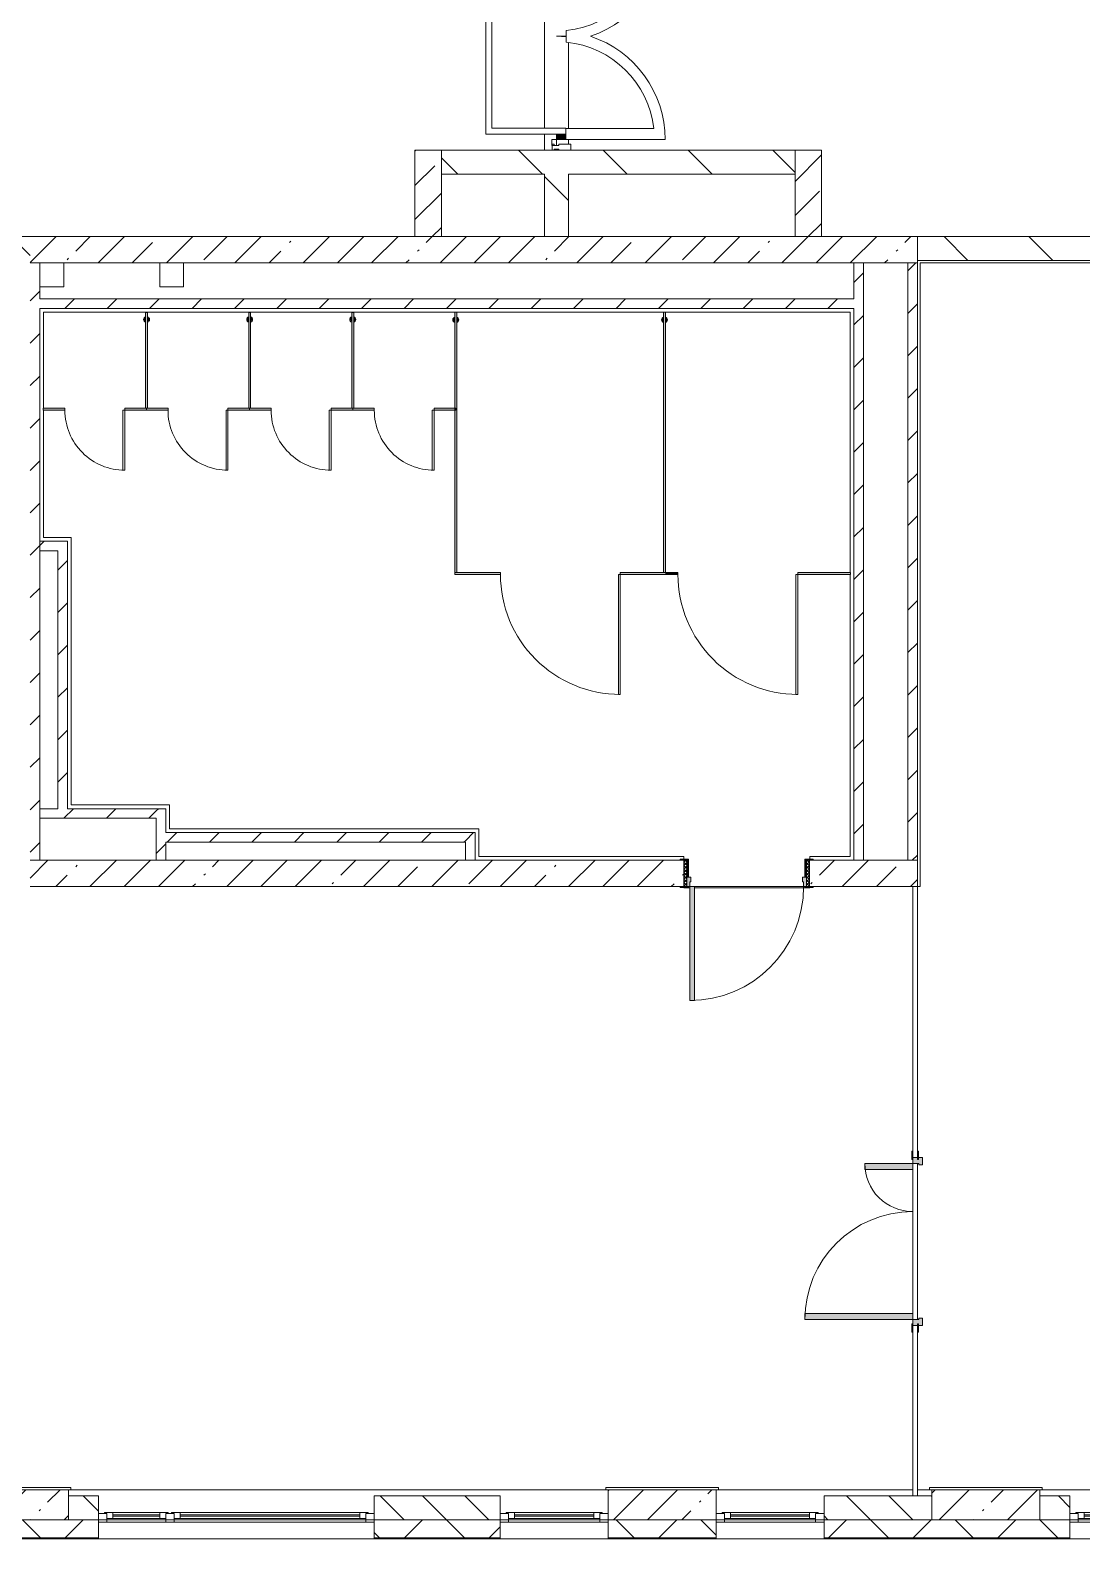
# Model space of a CAD drawing. Header units: millimetres. Extents: x -5426 to 189269, y -8553 to 29000.
# Drawn here: x 156469 to 165239, y -258 to 12321 of the extents above; entities that cross this region are included whole.
import ezdxf

# ---------------------------------------------------------------- set-up
doc = ezdxf.new("R2010")
doc.units = ezdxf.units.MM
for name, color, linetype, lineweight, true_color in [('A-DETL-GENF-5', 7, 'Continuous', 5, 0xaaaaaa), ('A-DETL-GENF-6', 7, 'Continuous', 5, 0xe2e2e2), ('A-DOOR-2', 7, 'Continuous', 5, 0xaaaaaa), ('A-DOOR-3', 7, 'Continuous', 5, 0xe2e2e2), ('A-DOOR-FRAM-2', 7, 'Continuous', 5, 0xe2e2e2), ('A-DOOR-FRAM-3', 7, 'Continuous', 5, 0xaaaaaa), ('A-FLOR-2', 7, 'Continuous', 5, 0xaaaaaa), ('A-GENM-3', 7, 'Continuous', 5, 0xe2ddcd)]:
    doc.layers.add(name, color=color, linetype=linetype, lineweight=lineweight, true_color=true_color)
for name, color, linetype, lineweight in [('A-DOOR-5', 7, 'Continuous', 5), ('A-GENM', 7, 'Continuous', 5), ('A-GLAZ-2', 7, 'Continuous', 5), ('A-GLAZ-CWMG-2', 7, 'Continuous', 5), ('A-WALL', 7, 'Continuous', 9), ('A-WALL-5', 7, 'Continuous', 5), ('I-WALL-20', 7, 'Continuous', 5), ('S-COLS-2', 7, 'Continuous', 5)]:
    doc.layers.add(name, color=color, linetype=linetype, lineweight=lineweight)
pattern_1 = [(45, (62258.82, 0), (-176.7767, 176.7767), [])]
pattern_2 = [(45, (62258.82, 0), (-285.1231, 285.1231), []), (45, (62543.95, 0), (-285.1231, 285.1231), [504.031, -100.806, 16.764, -84.042])]
pattern_3 = [(135, (62258.8, 0), (-353.5534, -353.5534), [])]

# ---------------------------------------------------------------- blocks, each defined once
blk = doc.blocks.new('BSC_Колонна _Прямоугольная - 250х900-23282983-3_4_1_птичка')
at = {"layer": 'S-COLS-2'}
h = blk.add_hatch(dxfattribs=at)
h.set_pattern_fill('FP_91', color=256, style=0, pattern_type=2)
h.set_pattern_definition([(45, (-99480, -25), (-285.1231, 285.1231), []), (45, (-99194.88, -25), (-285.1231, 285.1231), [504.031, -100.806, 16.764, -84.042])])
h.paths.add_polyline_path([(450, -125), (450, 125), (-450, 125), (-450, -125), (270, -125)])
for p, q in [((450, 125), (-450, 125)), ((-450, 125), (-450, -125)), ((450, -125), (450, 125)), ((-450, -125), (450, -125))]:
    blk.add_line(p, q, dxfattribs=at)
blk = doc.blocks.new('110_Дверь_СКБ_1Ст_Внутренняя1 - Д-7а_л__950x2100h_Туалет-V107-3_4_1_птичка')
at = {"layer": 'A-DOOR-2'}
h = blk.add_hatch(dxfattribs=at)
h.set_pattern_fill('FP_93', color=256, style=0, pattern_type=2)
h.set_pattern_definition([(135, (1776.41, 174.685), (-14.14214, -14.14214), []), (225, (1776.41, 174.685), (14.14214, -14.14214), [])])
h.paths.add_polyline_path([(537.5, 110), (512.5, 110), (512.5, -110), (537.5, -110)])
at = {"layer": 'A-DOOR-3'}
h = blk.add_hatch(color=256, dxfattribs=at)
h.paths.add_polyline_path([(487.5, 110), (487.5, 70), (477.5, 70), (477.5, 30), (512.5, 30), (512.5, 110)])
h.paths.add_polyline_path([(-462.5, 110), (-487.5, 110), (-487.5, 30), (-452.5, 30), (-452.5, 70), (-462.5, 70)])
at = {"layer": 'A-DOOR-FRAM-2'}
for points in [[(447.5, 1060), (447.5, 110), (487.5, 110), (487.5, 1060)], [(-542.5, 118), (-542.5, 110), (-472.5, 110), (-472.5, 118)], [(-472.5, 30), (-487.5, 30), (-487.5, -110), (-472.5, -110)], [(567.5, 118), (497.5, 118), (497.5, 110), (567.5, 110)], [(512.5, 30), (497.5, 30), (497.5, -110), (512.5, -110)], [(-542.5, -110), (-542.5, -118), (-472.5, -118), (-472.5, -110)], [(567.5, -110), (497.5, -110), (497.5, -118), (567.5, -118)]]:
    blk.add_hatch(color=256, dxfattribs=at).paths.add_polyline_path(points)
at = {"layer": 'A-DOOR-FRAM-3'}
h = blk.add_hatch(dxfattribs=at)
h.set_pattern_fill('FP_94', color=256, style=0, pattern_type=2)
h.set_pattern_definition([(45, (-346.384, 174.685), (-14.1421, 14.1421), []), (135, (-346.384, 174.685), (-14.1421, -14.1421), [])])
h.paths.add_polyline_path([(-487.5, 110), (-512.5, 110), (-512.5, -110), (-487.5, -110)])
at = {"layer": 'A-DOOR-2'}
for p, q in [((487.5, 1060), (447.5, 1060)), ((447.5, 1060), (447.5, 110)), ((487.5, 110), (487.5, 1060)), ((447.5, 110), (487.5, 110))]:
    blk.add_line(p, q, dxfattribs=at)
blk.add_arc((487.5, 110), 950, 90, 180, dxfattribs=at)
at = {"layer": 'A-DOOR-FRAM-3'}
for p, q in [((-472.5, 118), (-542.5, 118)), ((-542.5, 118), (-542.5, 110)), ((-542.5, 110), (-472.5, 110)), ((-487.5, 110), (-512.5, 110)), ((-512.5, 110), (-512.5, -110)), ((-462.5, 110), (-487.5, 110)), ((-487.5, 110), (-487.5, 30)), ((-487.5, -110), (-487.5, 110)), ((-472.5, 110), (-487.5, 110)), ((-487.5, 110), (-487.5, 109)), ((-487.5, 109), (-472.5, 109)), ((-487.5, 30), (-452.5, 30)), ((-472.5, 30), (-487.5, 30)), ((-487.5, 30), (-487.5, -110)), ((-472.5, 110), (-472.5, 118)), ((-472.5, 109), (-472.5, 110)), ((-472.5, -110), (-472.5, 30)), ((-462.5, 70), (-462.5, 110)), ((-452.5, 70), (-462.5, 70)), ((-452.5, 30), (-452.5, 70)), ((487.5, 70), (477.5, 70)), ((477.5, 70), (477.5, 30)), ((477.5, 30), (512.5, 30)), ((487.5, 110), (487.5, 70)), ((512.5, 110), (487.5, 110)), ((567.5, 118), (497.5, 118)), ((497.5, 118), (497.5, 110)), ((512.5, 110), (497.5, 110)), ((497.5, 110), (497.5, 109)), ((497.5, 110), (567.5, 110)), ((497.5, 109), (512.5, 109)), ((512.5, 30), (497.5, 30)), ((497.5, 30), (497.5, -110)), ((512.5, 30), (512.5, 110)), ((537.5, 110), (512.5, 110)), ((512.5, 110), (512.5, -110)), ((512.5, 109), (512.5, 110)), ((512.5, -110), (512.5, 30)), ((537.5, -110), (537.5, 110)), ((567.5, 110), (567.5, 118)), ((-472.5, -110), (-542.5, -110)), ((-542.5, -110), (-542.5, -118)), ((-542.5, -118), (-472.5, -118)), ((-512.5, -110), (-487.5, -110)), ((-487.5, -110), (-472.5, -110)), ((-472.5, -118), (-472.5, -110)), ((497.5, -110), (512.5, -110)), ((567.5, -110), (497.5, -110)), ((497.5, -110), (497.5, -118)), ((497.5, -118), (567.5, -118)), ((512.5, -110), (537.5, -110)), ((567.5, -118), (567.5, -110))]:
    blk.add_line(p, q, dxfattribs=at)
blk = doc.blocks.new('BSC_Колонна _Прямоугольная - 250х900-V109-3_4_1_птичка')
at = {"layer": 'S-COLS-2'}
h = blk.add_hatch(dxfattribs=at)
h.set_pattern_fill('FP_95', color=256, style=0, pattern_type=2)
h.set_pattern_definition([(45, (-94080, -25), (-285.1231, 285.1231), []), (45, (-93794.88, -25), (-285.1231, 285.1231), [504.031, -100.806, 16.764, -84.042])])
h.paths.add_polyline_path([(450, -125), (450, 125), (-450, 125), (-450, -125), (77, -125)])
for p, q in [((450, 125), (-450, 125)), ((-450, 125), (-450, -125)), ((450, -125), (450, 125)), ((-450, -125), (450, -125))]:
    blk.add_line(p, q, dxfattribs=at)
blk = doc.blocks.new('BSC_Колонна _Прямоугольная - 250х900-V110-3_4_1_птичка')
at = {"layer": 'S-COLS-2'}
h = blk.add_hatch(dxfattribs=at)
h.set_pattern_fill('FP_96', color=256, style=0, pattern_type=2)
h.set_pattern_definition([(45, (-102180, -25), (-285.1231, 285.1231), []), (45, (-101894.88, -25), (-285.1231, 285.1231), [504.031, -100.806, 16.764, -84.042])])
h.paths.add_polyline_path([(450, -125), (450, 125), (-450, 125), (-450, -125), (367, -125)])
for p, q in [((450, 125), (-450, 125)), ((-450, 125), (-450, -125)), ((450, -125), (450, 125)), ((-450, -125), (450, -125))]:
    blk.add_line(p, q, dxfattribs=at)
blk = doc.blocks.new('120_Окно_СКБ_2Ст_Фрамуга сверху - 120_Окно_СКБ_2Ст_2300х2500_h_ ДОО-19727959-3_4_1_птичка')
at = {"layer": 'A-GLAZ-2'}
for p, q in [((-1150, -127), (-1150, -57)), ((-1150, -57), (-1080, -57)), ((1150, -57), (-1150, -57)), ((-1080, -57), (-1080, -127)), ((-1080, -57), (1080, -57)), ((520, -87), (-1080, -87)), ((-1080, -87), (-1080, -127)), ((-1030, -137), (-1030, -87)), ((-1030, -107), (470, -107)), ((470, -117), (-1030, -117)), ((470, -137), (470, -87)), ((520, -127), (520, -57)), ((520, -57), (590, -57)), ((520, -127), (520, -87)), ((590, -57), (590, -127)), ((1080, -87), (590, -87)), ((590, -87), (590, -127)), ((640, -137), (640, -87)), ((640, -107), (1030, -107)), ((1030, -117), (640, -117)), ((1030, -137), (1030, -87)), ((1080, -127), (1080, -57)), ((1080, -57), (1150, -57)), ((1080, -127), (1080, -87)), ((1150, -57), (1150, -127)), ((-1080, -127), (-1150, -127)), ((-1150, -127), (-1100, -127)), ((-1080, -127), (-1100, -127)), ((-1100, -127), (-1100, -137)), ((-1100, -137), (540, -137)), ((540, -137), (-1100, -137)), ((590, -127), (520, -127)), ((540, -127), (520, -127)), ((540, -127), (570, -127)), ((540, -127), (570, -127)), ((540, -137), (540, -127)), ((590, -127), (570, -127)), ((570, -127), (570, -137)), ((570, -137), (1100, -137)), ((1100, -137), (570, -137)), ((1150, -127), (1080, -127)), ((1100, -127), (1080, -127)), ((1100, -127), (1150, -127)), ((1100, -137), (1100, -127))]:
    blk.add_line(p, q, dxfattribs=at)
blk = doc.blocks.new('120_Окно_СКБ_1Ст - 120_Окно_СКБ_1Ст 900х2500_h_ с форточкой-V112-3_4_1_птичка')
at = {"layer": 'A-GLAZ-2'}
for p, q in [((-450, -127), (-450, -57)), ((-450, -57), (-380, -57)), ((450, -57), (-450, -57)), ((-380, -57), (-380, -127)), ((380, -87), (-380, -87)), ((-380, -87), (-380, -127)), ((-330, -137), (-330, -87)), ((-330, -107), (330, -107)), ((330, -117), (-330, -117)), ((330, -137), (330, -87)), ((380, -127), (380, -57)), ((380, -57), (450, -57)), ((380, -127), (380, -87)), ((450, -57), (450, -127)), ((-380, -127), (-450, -127)), ((-450, -127), (-400, -127)), ((-380, -127), (-400, -127)), ((-400, -127), (-400, -137)), ((-400, -137), (400, -137)), ((400, -137), (-400, -137)), ((450, -127), (380, -127)), ((400, -127), (380, -127)), ((400, -127), (450, -127)), ((400, -137), (400, -127))]:
    blk.add_line(p, q, dxfattribs=at)
blk = doc.blocks.new('120_Окно_СКБ_1Ст - 120_Окно_СКБ_1Ст 900х2500_h_ с форточкой-22876038-3_4_1_птичка')
at = {"layer": 'A-GLAZ-2'}
for p, q in [((-450, -127), (-450, -57)), ((-450, -57), (-380, -57)), ((450, -57), (-450, -57)), ((-380, -57), (-380, -127)), ((380, -87), (-380, -87)), ((-380, -87), (-380, -127)), ((-330, -137), (-330, -87)), ((-330, -107), (330, -107)), ((330, -117), (-330, -117)), ((330, -137), (330, -87)), ((380, -127), (380, -57)), ((380, -57), (450, -57)), ((380, -127), (380, -87)), ((450, -57), (450, -127)), ((-380, -127), (-450, -127)), ((-450, -127), (-400, -127)), ((-380, -127), (-400, -127)), ((-400, -127), (-400, -137)), ((-400, -137), (400, -137)), ((400, -137), (-400, -137)), ((450, -127), (380, -127)), ((400, -127), (380, -127)), ((400, -127), (450, -127)), ((400, -137), (400, -127))]:
    blk.add_line(p, q, dxfattribs=at)
blk = doc.blocks.new('131_Сантехническая перегородка 7 - СП-1-V193-3_4_1_птичка')
at = {"layer": 'A-GENM-3'}
blk.add_hatch(color=256, dxfattribs=at).paths.add_polyline_path([(2166, 8), (-4, 8), (-4, -8), (2166, -8)])
at = {"layer": 'A-GENM'}
for p, q in [((2166, 8), (-4, 8)), ((-4, 8), (-4, -8)), ((2166, -8), (2166, 8)), ((-4, -8), (2166, -8))]:
    blk.add_line(p, q, dxfattribs=at)
at = {"layer": 'A-GENM', "flags": 128}
for points in [[(71, 8), (71, 9), (71, 9), (70, 9), (70, 10), (70, 10), (69, 11), (69, 11), (68, 12), (68, 12), (67, 12), (67, 13), (66, 13), (66, 13), (65, 14), (65, 14), (64, 14), (64, 14), (63, 14), (62, 15), (62, 15), (61, 15), (61, 15), (60, 15), (59, 15), (59, 15), (58, 15), (58, 15), (57, 15), (56, 15), (56, 15), (55, 15), (55, 15), (54, 14), (54, 14), (53, 14), (52, 14), (52, 13), (51, 13), (51, 13), (50, 13), (50, 12), (49, 12), (49, 11), (48, 11), (48, 11), (48, 10), (47, 10), (47, 9), (46, 9), (46, 8), (46, 8)], [(46, -8), (46, -9), (47, -9), (47, -9), (47, -10), (48, -10), (48, -11), (49, -11), (49, -12), (50, -12), (50, -12), (51, -13), (51, -13), (52, -13), (52, -14), (53, -14), (53, -14), (54, -14), (54, -14), (55, -15), (56, -15), (56, -15), (57, -15), (57, -15), (58, -15), (59, -15), (59, -15), (60, -15), (60, -15), (61, -15), (62, -15), (62, -15), (63, -15), (63, -14), (64, -14), (64, -14), (65, -14), (66, -13), (66, -13), (67, -13), (67, -13), (68, -12), (68, -12), (69, -11), (69, -11), (69, -11), (70, -10), (70, -10), (71, -9), (71, -9), (71, -8), (71, -8)]]:
    blk.add_lwpolyline(points, dxfattribs=at)
at = {"layer": 'A-GENM'}
for radius, start, end in [(24.6, 19.9113, 160.0887), (17.6, 45, 135), (17.6, 45, 135), (15.1, 45, 135), (24.6, 199.9113, 340.0887), (17.6, 225, 315), (17.6, 225, 315), (15.1, 225, 315)]:
    blk.add_arc((59, 0), radius, start, end, dxfattribs=at)
blk = doc.blocks.new('131_Сантехническая перегородка 6 - СП-1-V194-3_4_1_птичка')
at = {"layer": 'A-GENM-3'}
blk.add_hatch(color=256, dxfattribs=at).paths.add_polyline_path([(800, 8), (0, 8), (0, -8), (800, -8)])
at = {"layer": 'A-GENM'}
for p, q in [((800, 8), (0, 8)), ((0, 8), (0, -8)), ((800, -8), (800, 8)), ((0, -8), (800, -8))]:
    blk.add_line(p, q, dxfattribs=at)
at = {"layer": 'A-GENM', "flags": 128}
for points in [[(71, 8), (71, 9), (71, 9), (70, 9), (70, 10), (70, 10), (69, 11), (69, 11), (68, 12), (68, 12), (67, 12), (67, 13), (66, 13), (66, 13), (65, 14), (65, 14), (64, 14), (64, 14), (63, 14), (62, 15), (62, 15), (61, 15), (61, 15), (60, 15), (59, 15), (59, 15), (58, 15), (58, 15), (57, 15), (56, 15), (56, 15), (55, 15), (55, 15), (54, 14), (54, 14), (53, 14), (52, 14), (52, 13), (51, 13), (51, 13), (50, 13), (50, 12), (49, 12), (49, 11), (48, 11), (48, 11), (48, 10), (47, 10), (47, 9), (46, 9), (46, 8), (46, 8)], [(46, -8), (46, -9), (47, -9), (47, -9), (47, -10), (48, -10), (48, -11), (49, -11), (49, -12), (50, -12), (50, -12), (51, -13), (51, -13), (52, -13), (52, -14), (53, -14), (53, -14), (54, -14), (54, -14), (55, -15), (56, -15), (56, -15), (57, -15), (57, -15), (58, -15), (59, -15), (59, -15), (60, -15), (60, -15), (61, -15), (62, -15), (62, -15), (63, -15), (63, -14), (64, -14), (64, -14), (65, -14), (66, -13), (66, -13), (67, -13), (67, -13), (68, -12), (68, -12), (69, -11), (69, -11), (69, -11), (70, -10), (70, -10), (71, -9), (71, -9), (71, -8), (71, -8)]]:
    blk.add_lwpolyline(points, dxfattribs=at)
at = {"layer": 'A-GENM'}
for radius, start, end in [(24.6, 19.9113, 160.0887), (17.6, 45, 135), (17.6, 45, 135), (15.1, 45, 135), (24.6, 199.9113, 340.0887), (17.6, 225, 315), (17.6, 225, 315), (15.1, 225, 315)]:
    blk.add_arc((59, 0), radius, start, end, dxfattribs=at)
blk = doc.blocks.new('131_Сантехническая перегородка_Дверь МГН - СД-1-V195-3_4_1_птичка')
at = {"layer": 'A-GENM-3'}
for points in [[(-370, 8), (-370, -8), (10, -8), (10, 8)], [(1010, 8), (1010, -8), (1390, -8), (1390, 8), (1256, 8)]]:
    blk.add_hatch(color=256, dxfattribs=at).paths.add_polyline_path(points)
at = {"layer": 'A-DOOR-5'}
for p, q in [((10, 1008), (26, 1008)), ((10, 8), (10, 1008)), ((26, 8), (26, 1008)), ((10, 8), (26, 8))]:
    blk.add_line(p, q, dxfattribs=at)
blk.add_arc((10, 8), 1000, 360, 90, dxfattribs=at)
at = {"layer": 'A-GENM'}
for p, q in [((10, 8), (-370, 8)), ((-370, 8), (-370, -8)), ((10, -8), (10, 8)), ((1390, 8), (1010, 8)), ((1010, 8), (1010, -8)), ((1390, -8), (1390, 8)), ((-370, -8), (10, -8)), ((1010, -8), (1390, -8))]:
    blk.add_line(p, q, dxfattribs=at)
blk = doc.blocks.new('131_Сантехническая перегородка_Дверь 5 - СД-1-V196-3_4_1_птичка')
at = {"layer": 'A-GENM-3'}
for points in [[(70, 8), (70, -8), (250, -8), (250, 8)], [(750, 8), (750, -8), (930, -8), (930, 8)]]:
    blk.add_hatch(color=256, dxfattribs=at).paths.add_polyline_path(points)
at = {"layer": 'A-DOOR-5'}
for p, q in [((266, 508), (250, 508)), ((250, 8), (250, 508)), ((266, 8), (266, 508)), ((266, 8), (250, 8))]:
    blk.add_line(p, q, dxfattribs=at)
blk.add_arc((250, 8), 500, 360, 90, dxfattribs=at)
at = {"layer": 'A-GENM'}
for p, q in [((250, 8), (70, 8)), ((70, 8), (70, -8)), ((250, -8), (250, 8)), ((930, 8), (750, 8)), ((750, 8), (750, -8)), ((930, -8), (930, 8)), ((70, -8), (250, -8)), ((750, -8), (930, -8))]:
    blk.add_line(p, q, dxfattribs=at)
blk = doc.blocks.new('131_Сантехническая перегородка_Дверь МГН 2 - СД-1-V197-3_4_1_птичка')
at = {"layer": 'A-GENM-3'}
for points in [[(-430, 8), (-430, -8), (10, -8), (10, 8)], [(1010, 8), (1010, -8), (1110, -8), (1110, 8)]]:
    blk.add_hatch(color=256, dxfattribs=at).paths.add_polyline_path(points)
at = {"layer": 'A-DOOR-5'}
for p, q in [((10, 1008), (26, 1008)), ((10, 8), (10, 1008)), ((26, 8), (26, 1008)), ((10, 8), (26, 8))]:
    blk.add_line(p, q, dxfattribs=at)
blk.add_arc((10, 8), 1000, 360, 90, dxfattribs=at)
at = {"layer": 'A-GENM'}
for p, q in [((10, 8), (-430, 8)), ((-430, 8), (-430, -8)), ((10, -8), (10, 8)), ((1110, 8), (1010, 8)), ((1010, 8), (1010, -8)), ((1110, -8), (1110, 8)), ((-430, -8), (10, -8)), ((1010, -8), (1110, -8))]:
    blk.add_line(p, q, dxfattribs=at)
blk = doc.blocks.new('Дверь_Витражная_остекление_ - ВВ-7 остекление-32356329-3_4_1_птичка')
at = {"layer": 'A-DETL-GENF-6'}
blk.add_hatch(color=256, dxfattribs=at).paths.add_polyline_path([(-860, -20), (-860, -96), (-815, -96), (-815, -20)])
h = blk.add_hatch(color=256, dxfattribs=at)
h.paths.add_polyline_path([(865, -100), (900, -100), (900, -40), (910, -40), (910, -20), (865, -20), (865, -40)])
h.paths.add_polyline_path([(900, -880), (910, -880), (910, -140), (900, -140), (900, -833)])
at = {"layer": 'A-DETL-GENF-5'}
for p, q in [((-815, -20), (-860, -20)), ((-860, -96), (-860, -20)), ((-815, -20), (-860, -20)), ((-860, -20), (-860, -96)), ((865, -100), (865, -20)), ((865, -20), (865, -100)), ((910, -880), (910, -140)), ((910, -880), (910, -140)), ((910, -800), (900, -800)), ((910, -880), (900, -880)), ((900, -880), (910, -880))]:
    blk.add_line(p, q, dxfattribs=at)
at = {"layer": 'A-DOOR-2'}
for p, q in [((-910, 20), (-860, 20)), ((-910, -20), (-910, 20)), ((-860, 20), (-860, -20)), ((860, 20), (910, 20)), ((860, -20), (860, 20)), ((910, 20), (910, -20)), ((-860, -20), (-910, -20)), ((-860, -96), (-860, -20)), ((910, -20), (860, -20))]:
    blk.add_line(p, q, dxfattribs=at)
for centre, start, end in [((-860, -20), 354.5815, 0), ((860, -20), 180, 185.4185)]:
    blk.add_arc(centre, 860, start, end, dxfattribs=at)
blk = doc.blocks.new('Прямоугольный импост - Импост структурный с накладкой - 160мм Темный-32310142-3_4_1_птичка')
at = {"layer": 'A-GLAZ-CWMG-2'}
for p, q in [((-50, 0), (-50, 17)), ((-50, 17), (0, 17)), ((-40, 0), (-50, 0)), ((-40, -40), (-40, 0)), ((0, 0), (-10, 0)), ((-10, 0), (-10, -40)), ((0, 17), (0, 0)), ((-50, -140), (-50, -40)), ((-50, -40), (-40, -40)), ((-10, -40), (0, -40)), ((0, -40), (0, -140)), ((0, -140), (-50, -140))]:
    blk.add_line(p, q, dxfattribs=at)
blk = doc.blocks.new('110_Дверь_СКБ_2Ст - Д-5_п__в составе перегородки _не входит в спец__-32680317-3_4_1_птичка')
at = {"layer": 'A-DOOR-3'}
h = blk.add_hatch(color=256, dxfattribs=at)
h.paths.add_polyline_path([(712, -20), (712, 60), (652, 60), (652, 30), (662, 30), (662, -20)])
h.paths.add_polyline_path([(-628, 60), (-688, 60), (-688, -20), (-638, -20), (-638, 30), (-628, 30)])
for points in [[(-588, -420), (-588, -20), (-638, -20), (-638, -420)], [(662, -920), (662, -20), (612, -20), (612, -920)]]:
    blk.add_hatch(color=256, dxfattribs=at).paths.add_polyline_path(points)
at = {"layer": 'A-DOOR-FRAM-2'}
for points in [[(-673, 28), (-743, 28), (-743, 20), (-673, 20)], [(767, 28), (697, 28), (697, 20), (767, 20)], [(-673, -20), (-743, -20), (-743, -28), (-673, -28)], [(767, -20), (697, -20), (697, -28), (767, -28)]]:
    blk.add_hatch(color=256, dxfattribs=at).paths.add_polyline_path(points)
at = {"layer": 'A-DOOR-2'}
for p, q in [((-638, -20), (-588, -20)), ((-638, -420), (-638, -20)), ((-588, -20), (-588, -420)), ((612, -20), (662, -20)), ((612, -920), (612, -20)), ((662, -20), (662, -920)), ((-588, -420), (-638, -420)), ((662, -920), (612, -920))]:
    blk.add_line(p, q, dxfattribs=at)
for centre, radius, start, end in [((-638, -20), 400, 270, 0), ((662, -20), 900, 180, 270)]:
    blk.add_arc(centre, radius, start, end, dxfattribs=at)
at = {"layer": 'A-DOOR-FRAM-3'}
for p, q in [((-743, 28), (-673, 28)), ((-743, 20), (-743, 28)), ((-673, 20), (-743, 20)), ((-688, 60), (-628, 60)), ((-688, -20), (-688, 60)), ((-688, 20), (-673, 20)), ((-688, 19), (-688, 20)), ((-673, 19), (-688, 19)), ((-673, 28), (-673, 20)), ((-673, 20), (-673, 19)), ((-638, 30), (-638, -20)), ((-628, 30), (-638, 30)), ((-628, 60), (-628, 30)), ((652, 60), (712, 60)), ((652, 30), (652, 60)), ((662, 30), (652, 30)), ((662, -20), (662, 30)), ((697, 20), (697, 28)), ((697, 28), (767, 28)), ((697, 19), (697, 20)), ((697, 20), (712, 20)), ((767, 20), (697, 20)), ((712, 19), (697, 19)), ((712, 60), (712, -20)), ((712, 20), (712, 19)), ((767, 28), (767, 20)), ((-743, -20), (-673, -20)), ((-743, -28), (-743, -20)), ((-673, -28), (-743, -28)), ((-638, -20), (-688, -20)), ((-673, -20), (-673, -28)), ((712, -20), (662, -20)), ((697, -28), (697, -20)), ((697, -20), (767, -20)), ((767, -28), (697, -28)), ((767, -20), (767, -28))]:
    blk.add_line(p, q, dxfattribs=at)

msp = doc.modelspace()

# ---------------------------------------------------------------- hatches: boundary and pattern name
at = {"layer": 'A-WALL-5'}
h = msp.add_hatch(dxfattribs=at)
h.set_pattern_fill('FP_68', color=256, style=0, pattern_type=2)
h.set_pattern_definition([(135, (62258.82, 0), (-176.7767, -176.7767), [])])
h.paths.add_polyline_path([(183388.8, -100), (183688.8, -100), (183688.8, 100), (183388.8, 100)])
h.paths.add_polyline_path([(173888.8, -100), (173888.8, 100), (172988.8, 100), (172988.8, -100), (173195.5, -100)])
h.paths.add_polyline_path([(171331.1, -100), (172088.8, -100), (172088.8, 100), (171188.8, 100), (171188.8, -100)])
h.paths.add_polyline_path([(181588.8, -100), (181585.4, 100), (181088.8, 100), (181088.8, -100), (181585.4, -100)])
h.paths.add_polyline_path([(175688.8, -100), (175938.8, -100), (175938.8, 100), (175688.8, 100)])
h.paths.add_polyline_path([(178238.8, -100), (179288.8, -100), (179288.8, 100), (178238.8, 100)])
h.paths.add_polyline_path([(164888.8, -100), (165138.8, -100), (165138.8, 100), (164888.8, 100)])
h.paths.add_polyline_path([(167438.8, -100), (168488.8, -100), (168488.8, 100), (167438.8, 100)])
h.paths.add_polyline_path([(163988.8, -100), (163988.8, 100), (163088.8, 100), (163088.8, -100), (163873.5, -100)])
h.paths.add_polyline_path([(156788.8, -100), (157038.8, -100), (157038.8, 100), (156788.8, 100), (156788.8, 56.5)])
h.paths.add_polyline_path([(159338.8, -100), (160388.8, -100), (160388.8, 100), (159338.8, 100)])
h.paths.add_polyline_path([(154188.8, -100), (154988.8, -100), (154988.8, 100), (154188.8, 100)])
h = msp.add_hatch(dxfattribs=at)
h.set_pattern_fill('FP_70', color=256, style=0, pattern_type=2)
h.set_pattern_definition([(45, (62258.8, 0), (-353.5534, 353.5534), []), (135, (62258.8, 0), (-353.5534, -353.5534), [])])
h.paths.add_polyline_path([(186246.4, -250), (187338.8, -250), (187338.8, -100), (185988.8, -100), (185988.8, -250)])
h.paths.add_polyline_path([(182517.6, -250), (183688.8, -250), (183688.8, -100), (182488.8, -100), (182488.8, -250)])
h.paths.add_polyline_path([(172088.8, -250), (172088.8, -100), (171188.8, -100), (171188.8, -250), (171331.1, -250)])
h.paths.add_polyline_path([(170288.8, -250), (170288.8, -100), (169388.8, -100), (169388.8, -250), (169466.7, -250)])
h.paths.add_polyline_path([(172988.8, -250), (173888.8, -250), (173888.8, -100), (172988.8, -100)])
h.paths.add_polyline_path([(181588.8, -250), (181585.4, -100), (180188.8, -100), (180188.8, -250), (181585.4, -250)])
h.paths.add_polyline_path([(174788.8, -250), (175938.8, -250), (175938.8, -100), (174788.8, -100)])
h.paths.add_polyline_path([(178238.8, -250), (179288.8, -250), (179288.8, -100), (178238.8, -100)])
h.paths.add_polyline_path([(162188.8, -250), (162188.8, -100), (161288.8, -100), (161288.8, -250), (162009.1, -250)])
h.paths.add_polyline_path([(167602.3, -250), (168488.8, -250), (168488.8, -100), (167438.8, -100), (167438.8, -250)])
h.paths.add_polyline_path([(156788.8, -250), (157038.8, -250), (157038.8, -100), (155888.8, -100), (155888.8, -250), (156415.9, -250)])
h.paths.add_polyline_path([(163088.8, -250), (165138.8, -250), (165138.8, -100), (163088.8, -100)])
h.paths.add_polyline_path([(160388.8, -250), (160388.8, -100), (159338.8, -100), (159338.8, -250), (160144.7, -250)])
h.paths.add_polyline_path([(154551.5, -250), (154988.8, -250), (154988.8, -100), (154188.8, -100), (154188.8, -250)])
h.paths.add_polyline_path([(153288.8, -250), (153288.8, -100), (151468.8, -100), (151468.8, -250), (153153.2, -250)])
at = {"layer": 'I-WALL-20'}
h = msp.add_hatch(dxfattribs=at)
h.set_pattern_fill('FP_69', color=256, style=0, pattern_type=2)
h.set_pattern_definition(pattern_3)
h.paths.add_polyline_path([(160758.8, 10600), (160958.8, 10600), (160958.8, 11320), (160758.8, 11320), (160758.8, 11120)])
h.paths.add_polyline_path([(160758.8, 13220), (160958.8, 13220), (160958.8, 13400), (160758.8, 13400)])
h = msp.add_hatch(dxfattribs=at)
h.set_pattern_fill('FP_66', color=256, style=0, pattern_type=2)
h.set_pattern_definition(pattern_2)
h.paths.add_polyline_path([(159897.8, 10600), (159897.8, 11320), (159677.8, 11320), (159677.8, 10600)])
h = msp.add_hatch(dxfattribs=at)
h.set_pattern_fill('FP_69', color=256, style=0, pattern_type=2)
h.set_pattern_definition(pattern_3)
h.paths.add_polyline_path([(160758.8, 11120), (160758.8, 11320), (159897.8, 11320), (159897.8, 11120), (160144.7, 11120)])
h = msp.add_hatch(dxfattribs=at)
h.set_pattern_fill('FP_69', color=256, style=0, pattern_type=2)
h.set_pattern_definition(pattern_3)
h.paths.add_polyline_path([(162847.8, 11120), (162847.8, 11320), (160958.8, 11320), (160958.8, 11120), (162009.1, 11120)])
h = msp.add_hatch(dxfattribs=at)
h.set_pattern_fill('FP_66', color=256, style=0, pattern_type=2)
h.set_pattern_definition(pattern_2)
h.paths.add_polyline_path([(163067.8, 10600), (163067.8, 11320), (162847.8, 11320), (162847.8, 10600)])
h = msp.add_hatch(dxfattribs=at)
h.set_pattern_fill('FP_69', color=256, style=0, pattern_type=2)
h.set_pattern_definition(pattern_3)
h.paths.add_polyline_path([(167602.3, 10400), (169388.8, 10400), (169388.8, 10600), (167353.8, 10600), (167353.8, 10400), (167383.8, 10400)])
h.paths.add_polyline_path([(163873.5, 10400), (165903.8, 10400), (165903.8, 10600), (163868.8, 10600), (163868.8, 10400)])
h.paths.add_polyline_path([(152243.8, 10400), (152243.8, 10600), (151868.8, 10600), (151868.8, 10400), (152188.8, 10400)])
h.paths.add_polyline_path([(154208.8, 10400), (154768.8, 10400), (154768.8, 10600), (153643.8, 10600), (153643.8, 10400), (153698.8, 10400)])
h.paths.add_polyline_path([(156415.9, 10400), (156468.8, 10400), (156468.8, 10600), (155718.8, 10600), (155718.8, 10400), (155748.8, 10400)])
h = msp.add_hatch(dxfattribs=at)
h.set_pattern_fill('FP_66', color=256, style=0, pattern_type=2)
h.set_pattern_definition(pattern_2)
h.paths.add_polyline_path([(163868.8, 10380), (163868.8, 10600), (156468.8, 10600), (156468.8, 10380), (162009.1, 10380)])
h = msp.add_hatch(dxfattribs=at)
h.set_pattern_fill('FP_71', color=256, style=0, pattern_type=2)
h.set_pattern_definition(pattern_1)
h.paths.add_polyline_path([(156548.8, 5400), (156548.8, 10380), (156468.8, 10380), (156468.8, 5400)])
h = msp.add_hatch(dxfattribs=at)
h.set_pattern_fill('FP_71', color=256, style=0, pattern_type=2)
h.set_pattern_definition(pattern_1)
h.paths.add_polyline_path([(163338.8, 5400), (163418.8, 5400), (163418.8, 10380), (163338.8, 10380), (163338.8, 6593.4)])
h = msp.add_hatch(dxfattribs=at)
h.set_pattern_fill('FP_71', color=256, style=0, pattern_type=2)
h.set_pattern_definition(pattern_1)
h.paths.add_polyline_path([(163868.8, 5400), (163868.8, 10380), (163788.8, 10380), (163788.8, 5400)])
h = msp.add_hatch(dxfattribs=at)
h.set_pattern_fill('FP_71', color=256, style=0, pattern_type=2)
h.set_pattern_definition(pattern_1)
h.paths.add_polyline_path([(156548.8, 10000), (163338.8, 10000), (163338.8, 10080), (156548.8, 10080), (156548.8, 10064.1)])
h = msp.add_hatch(dxfattribs=at)
h.set_pattern_fill('FP_71', color=256, style=0, pattern_type=2)
h.set_pattern_definition(pattern_1)
h.paths.add_polyline_path([(156698.8, 7980), (156778.8, 7980), (156778.8, 8060), (156548.8, 8060), (156548.8, 7980)])
h = msp.add_hatch(dxfattribs=at)
h.set_pattern_fill('FP_71', color=256, style=0, pattern_type=2)
h.set_pattern_definition(pattern_1)
h.paths.add_polyline_path([(156778.8, 5830), (156778.8, 7980), (156698.8, 7980), (156698.8, 5830)])
h = msp.add_hatch(dxfattribs=at)
h.set_pattern_fill('FP_71', color=256, style=0, pattern_type=2)
h.set_pattern_definition(pattern_1)
h.paths.add_polyline_path([(154288.8, 6620), (154718.8, 6620), (154718.8, 6700), (154288.8, 6700)])
h.paths.add_polyline_path([(156415.9, 6620), (156468.8, 6620), (156468.8, 6700), (155668.8, 6700), (155668.8, 6620), (155698.8, 6620)])
h = msp.add_hatch(dxfattribs=at)
h.set_pattern_fill('FP_71', color=256, style=0, pattern_type=2)
h.set_pattern_definition(pattern_1)
h.paths.add_polyline_path([(157518.8, 5750), (157518.8, 5830), (156548.8, 5830), (156548.8, 5750)])
h = msp.add_hatch(dxfattribs=at)
h.set_pattern_fill('FP_71', color=256, style=0, pattern_type=2)
h.set_pattern_definition(pattern_1)
h.paths.add_polyline_path([(157518.8, 5400), (157598.8, 5400), (157598.8, 5830), (157518.8, 5830), (157518.8, 5750)])
h = msp.add_hatch(dxfattribs=at)
h.set_pattern_fill('FP_71', color=256, style=0, pattern_type=2)
h.set_pattern_definition(pattern_1)
h.paths.add_polyline_path([(160098.8, 5550), (160098.8, 5630), (157598.8, 5630), (157598.8, 5550), (158280.3, 5550)])
h = msp.add_hatch(dxfattribs=at)
h.set_pattern_fill('FP_71', color=256, style=0, pattern_type=2)
h.set_pattern_definition(pattern_1)
h.paths.add_polyline_path([(160144.7, 5400), (160178.8, 5400), (160178.8, 5630), (160098.8, 5630), (160098.8, 5400)])
h = msp.add_hatch(dxfattribs=at)
h.set_pattern_fill('FP_66', color=256, style=0, pattern_type=2)
h.set_pattern_definition(pattern_2)
h.paths.add_polyline_path([(163868.8, 5180), (163868.8, 5400), (162968.8, 5400), (162968.8, 5180), (163828.8, 5180)])
h.paths.add_polyline_path([(160144.7, 5180), (161918.8, 5180), (161918.8, 5400), (156468.8, 5400), (156468.8, 5180), (158280.3, 5180)])

# ---------------------------------------------------------------- linework, layer by layer
at = {"layer": 'A-FLOR-2'}
for p, q in [((160268.8, 13130), (160268.8, 11455)), ((160318.8, 11505), (160318.8, 13080)), ((160938.8, 12318.9), (160938.8, 12221.1)), ((160268.8, 11455), (160934.8, 11455)), ((160934.8, 11505), (160318.8, 11505)), ((160934.8, 11410), (160934.8, 11505)), ((161668.8, 11500), (160934.8, 11500)), ((160934.8, 11410), (161763.8, 11410)), ((156748.8, 10380), (156748.8, 10180)), ((157548.8, 10180), (157548.8, 10380)), ((157748.8, 10380), (157748.8, 10180)), ((165903.8, 10380), (163889.8, 10380)), ((163889.8, 10380), (163889.8, 5180)), ((156748.8, 10180), (156548.8, 10180)), ((157748.8, 10180), (157548.8, 10180)), ((160010.3, 9969), (156579.8, 9969)), ((156579.8, 9969), (156579.8, 9168)), ((161750.8, 9969), (160026.3, 9969)), ((163307.8, 9969), (161766.8, 9969)), ((163307.8, 7799), (163307.8, 9969)), ((156579.8, 9152), (156579.8, 8091)), ((156579.8, 8091), (156809.8, 8091)), ((156809.8, 8091), (156809.8, 5861)), ((163307.8, 5431), (163307.8, 7783)), ((156809.8, 5861), (157629.8, 5861)), ((157629.8, 5861), (157629.8, 5661)), ((157629.8, 5661), (160209.8, 5661)), ((160209.8, 5661), (160209.8, 5431)), ((160209.8, 5431), (161919.8, 5431)), ((161919.8, 5431), (161919.8, 5408)), ((162969.8, 5408), (162969.8, 5431)), ((162969.8, 5431), (163307.8, 5431)), ((161919.8, 5171), (161968.8, 5171)), ((162918.8, 5180), (162009.1, 5180)), ((162009.1, 5171), (162969.8, 5171)), ((163889.8, 5180), (163873.5, 5180)), ((155868.3, 170), (156808.3, 170)), ((156808.3, 170), (156808.3, 150)), ((161268.3, 150), (161268.3, 170)), ((161268.3, 170), (162208.3, 170)), ((162208.3, 170), (162208.3, 150)), ((163968.8, 150), (163968.8, 170)), ((163968.8, 170), (164908.8, 170)), ((164908.8, 170), (164908.8, 150))]:
    msp.add_line(p, q, dxfattribs=at)
for centre, radius, start, end in [((160858.8, 13130), 905, 288.14412, 2.53324), ((160858.8, 13130), 815, 275.6332, 356.48271), ((160858.8, 11410), 815, 6.34007, 84.3668), ((160858.8, 11410), 905, 360, 71.85588)]:
    msp.add_arc(centre, radius, start, end, dxfattribs=at)
at = {"layer": 'A-WALL'}
for p, q in [((159897.8, 11320), (159897.8, 11120)), ((162847.8, 11120), (162847.8, 11320)), ((160958.8, 10600), (160758.8, 10600)), ((163868.8, 10400), (163868.8, 10600)), ((156468.8, 5400), (156548.8, 5400)), ((163338.8, 5400), (163418.8, 5400)), ((163788.8, 5400), (163868.8, 5400)), ((163868.8, 5180), (163828.8, 5180)), ((163828.8, 100), (163868.8, 100)), ((156788.8, -100), (157038.8, -100)), ((157038.8, -100), (156788.8, -100)), ((159338.8, -100), (160388.8, -100)), ((160388.8, -100), (159338.8, -100)), ((163088.8, -100), (163988.8, -100)), ((163988.8, -100), (163088.8, -100)), ((164888.8, -100), (165138.8, -100)), ((165138.8, -100), (164888.8, -100)), ((155888.8, -250), (157038.8, -250)), ((159338.8, -250), (160388.8, -250)), ((161288.8, -250), (162188.8, -250)), ((163088.8, -250), (165138.8, -250)), ((155888.8, -253), (157038.8, -253)), ((159338.8, -253), (160388.8, -253)), ((161288.8, -253), (162188.8, -253)), ((163088.8, -253), (165138.8, -253))]:
    msp.add_line(p, q, dxfattribs=at)
at = {"layer": 'A-WALL-5'}
for p, q in [((157038.8, 100), (156788.8, 100)), ((157038.8, -258), (157038.8, 100)), ((160388.8, 100), (159338.8, 100)), ((159338.8, 100), (159338.8, -258)), ((160388.8, -258), (160388.8, 100)), ((163828.8, 100), (163088.8, 100)), ((163088.8, 100), (163088.8, -258)), ((163988.8, 100), (163868.8, 100)), ((165138.8, 100), (164888.8, 100)), ((165138.8, -258), (165138.8, 100)), ((157038.8, -100), (159338.8, -100)), ((160388.8, -100), (161288.8, -100)), ((161288.8, -100), (161288.8, -258)), ((162188.8, -258), (162188.8, -100)), ((162188.8, -100), (163088.8, -100)), ((165138.8, -100), (167438.8, -100)), ((154988.8, -258), (169388.8, -258))]:
    msp.add_line(p, q, dxfattribs=at)
at = {"layer": 'I-WALL-20'}
for p, q in [((160758.8, 11505), (160758.8, 13080)), ((160958.8, 12217.8), (160958.8, 11500)), ((160758.8, 11320), (160758.8, 11455)), ((160958.8, 11410), (160958.8, 11370)), ((163067.8, 11320), (159677.8, 11320)), ((159677.8, 11320), (159677.8, 10600)), ((163067.8, 10600), (163067.8, 11320)), ((159897.8, 11120), (160758.8, 11120)), ((159897.8, 10600), (159897.8, 11120)), ((160758.8, 11120), (160758.8, 10600)), ((160958.8, 10600), (160958.8, 11120)), ((160958.8, 11120), (162847.8, 11120)), ((162847.8, 11120), (162847.8, 10600)), ((160758.8, 10600), (155748.8, 10600)), ((165873.8, 10600), (160958.8, 10600)), ((156468.8, 10380), (163868.8, 10380)), ((156548.8, 10080), (156548.8, 10380)), ((163338.8, 10380), (163338.8, 10080)), ((163418.8, 5400), (163418.8, 10380)), ((163788.8, 10380), (163788.8, 5400)), ((163868.8, 2975), (163868.8, 10400)), ((163868.8, 10400), (165873.8, 10400)), ((163338.8, 10080), (156548.8, 10080)), ((156548.8, 5400), (156548.8, 10000)), ((156548.8, 10000), (163338.8, 10000)), ((163338.8, 10000), (163338.8, 5400)), ((156778.8, 8060), (156548.8, 8060)), ((156778.8, 5830), (156778.8, 8060)), ((156548.8, 7980), (156698.8, 7980)), ((156698.8, 7980), (156698.8, 5830)), ((156698.8, 5830), (156548.8, 5830)), ((157598.8, 5830), (156778.8, 5830)), ((157598.8, 5630), (157598.8, 5830)), ((156548.8, 5750), (157518.8, 5750)), ((157518.8, 5750), (157518.8, 5400)), ((160178.8, 5630), (157598.8, 5630)), ((157598.8, 5550), (160098.8, 5550)), ((157598.8, 5400), (157598.8, 5550)), ((160098.8, 5550), (160098.8, 5400)), ((160178.8, 5400), (160178.8, 5630)), ((161888.8, 5400), (156548.8, 5400)), ((163338.8, 5400), (162998.8, 5400)), ((163788.8, 5400), (163418.8, 5400)), ((156468.8, 5180), (161888.8, 5180)), ((162998.8, 5180), (163828.8, 5180)), ((163828.8, 5180), (163828.8, 2975)), ((163828.8, 1620), (163828.8, 2820)), ((163868.8, 2870), (163868.8, 1570)), ((163828.8, 1465), (163828.8, 100)), ((163868.8, 100), (163868.8, 1465)), ((156788.8, 150), (161288.8, 150)), ((162188.8, 150), (163828.8, 150)), ((163868.8, 150), (163988.8, 150)), ((164888.8, 150), (169388.8, 150))]:
    msp.add_line(p, q, dxfattribs=at)

# ---------------------------------------------------------------- block references
at = {"layer": 'A-DOOR-2'}
for name, p, rotation in [('Дверь_Витражная_остекление_ - ВВ-7 остекление-32356329-3_4_1_птичка', (160838.8, 12270), 89.99999999999993), ('110_Дверь_СКБ_1Ст_Внутренняя1 - Д-7а_л__950x2100h_Туалет-V107-3_4_1_птичка', (162456.3, 5290), 180), ('110_Дверь_СКБ_2Ст - Д-5_п__в составе перегородки _не входит в спец__-32680317-3_4_1_птичка', (163848.8, 2232.5), 270)]:
    msp.add_blockref(name, p, dxfattribs=dict(at, rotation=rotation))
at = {"layer": 'A-GENM'}
for name, p, rotation in [('131_Сантехническая перегородка 6 - СП-1-V194-3_4_1_птичка', (157439.4, 9968), 270.0000000000007), ('131_Сантехническая перегородка 6 - СП-1-V194-3_4_1_птичка', (158299.1, 9968), 270.0000000000007), ('131_Сантехническая перегородка 6 - СП-1-V194-3_4_1_птичка', (159158.7, 9968), 270.0000000000007), ('131_Сантехническая перегородка 7 - СП-1-V193-3_4_1_птичка', (160018.3, 9964.9), 269.9999999999999), ('131_Сантехническая перегородка 7 - СП-1-V193-3_4_1_птичка', (161758.8, 9964.9), 269.9999999999999), ('131_Сантехническая перегородка_Дверь 5 - СД-1-V196-3_4_1_птичка', (157508.3, 9160), 180), ('131_Сантехническая перегородка_Дверь 5 - СД-1-V196-3_4_1_птичка', (158368.3, 9160), 180), ('131_Сантехническая перегородка_Дверь 5 - СД-1-V196-3_4_1_птичка', (159228.3, 9160), 180), ('131_Сантехническая перегородка_Дверь 5 - СД-1-V196-3_4_1_птичка', (160088.3, 9160), 180), ('131_Сантехническая перегородка_Дверь МГН - СД-1-V195-3_4_1_птичка', (161400.3, 7791), 180), ('131_Сантехническая перегородка_Дверь МГН 2 - СД-1-V197-3_4_1_птичка', (162880.3, 7791), 180)]:
    msp.add_blockref(name, p, dxfattribs=dict(at, rotation=rotation))
at = {"layer": 'A-GLAZ-2', "rotation": 180}
for name, p in [('120_Окно_СКБ_2Ст_Фрамуга сверху - 120_Окно_СКБ_2Ст_2300х2500_h_ ДОО-19727959-3_4_1_птичка', (158188.8, -175)), ('120_Окно_СКБ_1Ст - 120_Окно_СКБ_1Ст 900х2500_h_ с форточкой-V112-3_4_1_птичка', (160838.8, -175)), ('120_Окно_СКБ_1Ст - 120_Окно_СКБ_1Ст 900х2500_h_ с форточкой-22876038-3_4_1_птичка', (162638.8, -175)), ('120_Окно_СКБ_2Ст_Фрамуга сверху - 120_Окно_СКБ_2Ст_2300х2500_h_ ДОО-19727959-3_4_1_птичка', (166288.8, -175))]:
    msp.add_blockref(name, p, dxfattribs=at)
at = {"layer": 'A-GLAZ-CWMG-2', "extrusion": (0, 0, -1), "rotation": 270.0000000000001}
msp.add_blockref('Прямоугольный импост - Импост структурный с накладкой - 160мм Темный-32310142-3_4_1_птичка', (-160838.8, 11320), dxfattribs=at)
at = {"layer": 'S-COLS-2'}
for name, p in [('BSC_Колонна _Прямоугольная - 250х900-V109-3_4_1_птичка', (156338.8, 25)), ('BSC_Колонна _Прямоугольная - 250х900-23282983-3_4_1_птичка', (161738.8, 25)), ('BSC_Колонна _Прямоугольная - 250х900-V110-3_4_1_птичка', (164438.8, 25))]:
    msp.add_blockref(name, p, dxfattribs=at)

doc.saveas('drawing.dxf')
